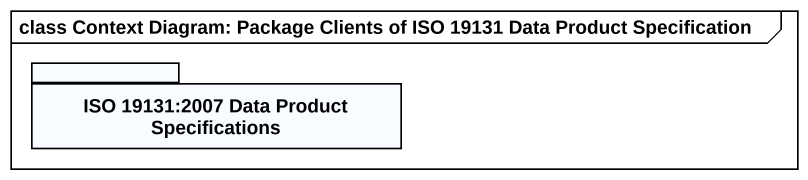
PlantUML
@startuml
mainframe class Context Diagram: Package Clients of ISO 19131 Data Product Specification
package "ISO 19131:2007 Data Product Specifications" as ISO_19131_2007_Data_Product {
}
@enduml
